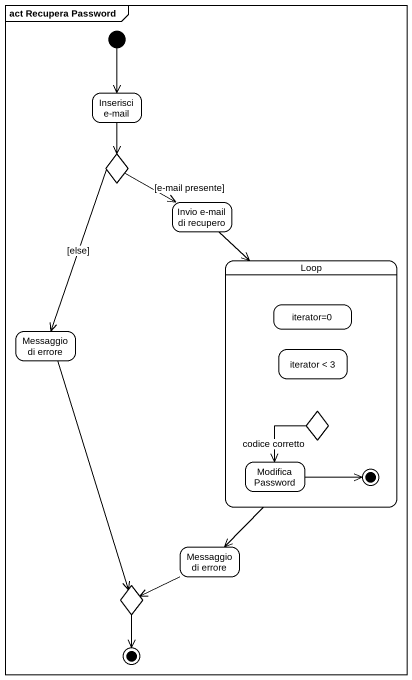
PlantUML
@startuml
mainframe act Recupera Password
hide empty description
state "Inserisci e-mail" as Inserisci_e_mail
state choice1 <<choice>>
state "Invio e-mail di recupero" as Invio_e_mail_di_recupero
state "Loop" as Loop_ {
  state "iterator=0" as iterator_0
  state "iterator < 3" as iterator_3
  state choice2 <<choice>>
  state "Modifica Password" as Modifica_Password
  Modifica_Password -right-> [*]
}
state "Messaggio di errore" as Messaggio_di_errore
state "Messaggio di errore" as Messaggio_di_errore_2
state choice3 <<choice>>
[*] --> Inserisci_e_mail
Inserisci_e_mail --> choice1
choice1 -right-> Invio_e_mail_di_recupero : [e-mail presente]
choice1 --> Messaggio_di_errore : [else]
Invio_e_mail_di_recupero --> Loop_
Loop_ --> Messaggio_di_errore_2
Messaggio_di_errore --> choice3
choice2 --> Modifica_Password : codice corretto
Messaggio_di_errore_2 -left-> choice3
choice3 --> [*]
@enduml
